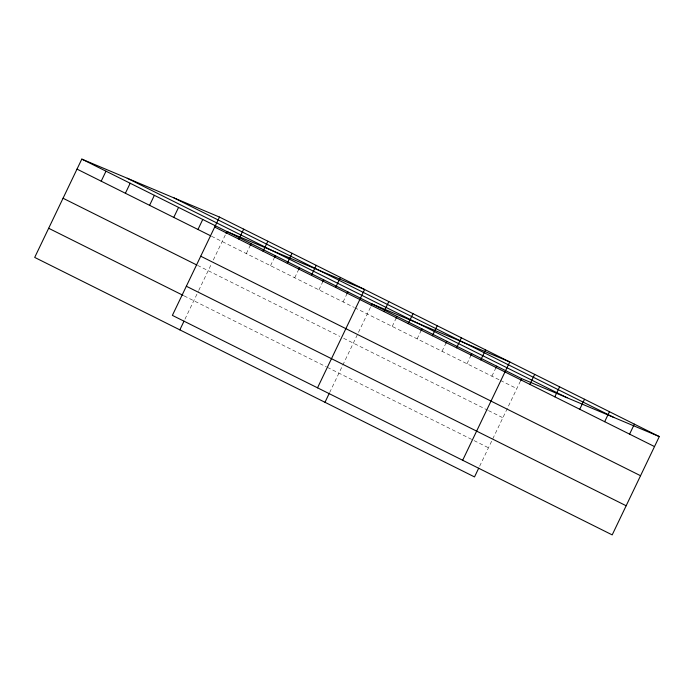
<?xml version="1.0" encoding="UTF-8"?>
<svg xmlns="http://www.w3.org/2000/svg" width="694" height="694" viewBox="0 0 694 694"><rect width="100%" height="100%" fill="white"/><g stroke="black" fill="none" stroke-linecap="round" stroke-linejoin="round"><path stroke-width="0.52" stroke-dasharray="3.47 2.6" d="M184.96 319.171L198.302 291.333M198.744 290.396L211.444 263.885M213.31 259.998L226.071 233.366M246.344 253.622L250.265 245.433M270.53 265.689L274.451 257.509M294.724 277.765L298.637 269.584M318.91 289.84L322.831 281.66M343.096 301.907L347.017 293.727M329.633 392.578L371.212 305.802M392.214 326.423L396.135 318.242M417.137 338.863L421.058 330.682M442.061 351.303L445.982 343.122M466.984 363.743L470.905 355.554M491.907 376.174L495.828 367.993M479.632 466.247L520.752 380.433M211.505 236.229L353.74 307.225M354.712 307.702L499.576 380.008M500.53 380.486L516.83 388.614M197.547 265.377L339.782 336.364M343.651 338.299L487.526 410.102M488.489 410.588L502.864 417.762M184.127 295.887L326.362 366.874M327.334 367.36L473.143 440.135M474.097 440.612L488.481 447.786"/><path stroke-width="1.04" d="M219.486 217.075L172.381 315.38L612.195 534.892L659.3 436.578L219.486 217.075L81.805 159.108L34.7 257.422L474.514 476.925L478.704 468.19M101.203 181.177L105.991 171.184M125.388 193.253L130.186 183.251M149.583 205.329L154.372 195.326M173.769 217.395L178.566 207.402M197.964 229.471L202.752 219.469M179.841 329.858L184.031 321.114M226.071 233.366L226.938 231.544L364.619 289.511L317.522 387.825M238.883 239.144L243.672 229.141M250.265 245.433L251.133 243.62M263.069 251.219L267.867 241.217M274.451 257.509L275.318 255.696M287.264 263.286L292.053 253.293M298.637 269.584L299.513 267.763M311.45 275.362L316.247 265.36M322.831 281.66L323.699 279.838M335.644 287.437L340.433 277.435M347.017 293.727L347.894 291.914M324.983 402.294L329.164 393.55M371.212 305.802L372.079 303.981L509.76 361.947L462.664 460.261M384.025 311.58L388.814 301.586M396.135 318.242L397.003 316.421M408.211 323.656L412.999 313.653M421.058 330.682L421.926 328.861M432.405 335.731L437.194 325.729M445.982 343.122L446.849 341.301M456.591 347.798L461.38 337.805M470.905 355.554L471.773 353.74M480.786 359.874L485.574 349.871M495.828 367.993L496.696 366.18M520.752 380.433L521.619 378.62L659.3 436.578M529.895 384.389L534.684 374.387M554.818 396.829L559.607 386.827M579.742 409.26L584.53 399.267M604.665 421.7L609.453 411.707M629.588 434.14L634.377 424.147M174.047 197.946L613.869 417.45M127.236 178.237L567.05 397.749M81.805 159.108L521.619 378.62M214.689 227.068L654.511 446.58M77.008 169.11L210.542 235.752M200.731 256.216L640.545 475.72M63.05 198.25L196.576 264.891M186.348 286.24L626.162 505.753M48.667 228.274L183.155 295.401"/></g></svg>
